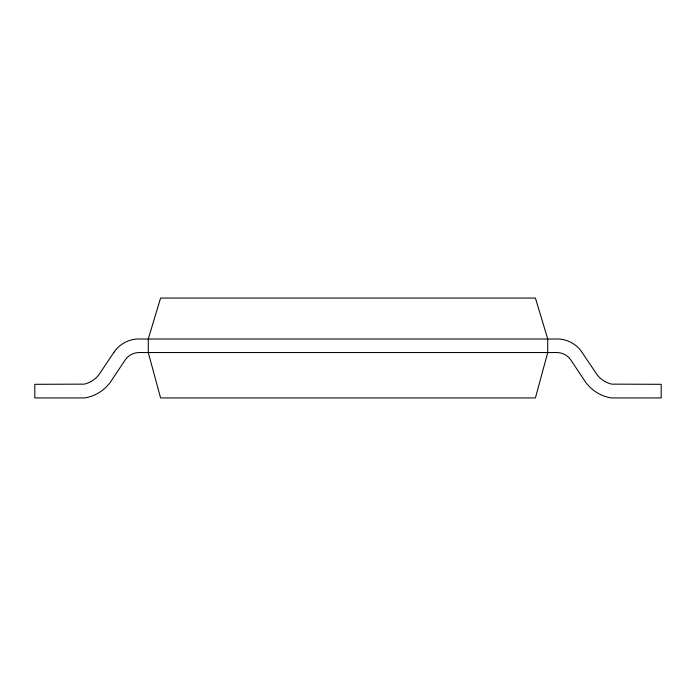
<?xml version="1.0" encoding="UTF-8"?>
<svg xmlns="http://www.w3.org/2000/svg" width="696" height="696" viewBox="0 0 696 696"><rect width="100%" height="100%" fill="white"/><g stroke="black" fill="none" stroke-linecap="round" stroke-linejoin="round"><path stroke-width="1.04" d="M547.726 352.541L535.424 397.929L160.576 397.929L148.274 352.541L148.274 338.926L160.576 298.071L535.424 298.071L547.726 338.926L547.726 352.541M113.909 352.315L98.884 374.77A25.726 25.726 0 0 1 84.303 384.14L34.8 384.314L34.8 397.929L84.729 397.929A39.35 39.35 0 0 0 111.256 380.877L125.089 360.093A16.948 16.948 0 0 1 139.2 352.541L556.8 352.541A16.948 16.948 0 0 1 570.911 360.093L584.744 380.877A39.35 39.35 0 0 0 611.271 397.929L661.2 397.929L661.2 384.314L611.697 384.14A25.726 25.726 0 0 1 597.116 374.77L580.777 350.514A30.58 30.58 0 0 0 559.306 339.013L136.694 339.013A30.58 30.58 0 0 0 115.223 350.514L113.909 352.315"/></g></svg>
